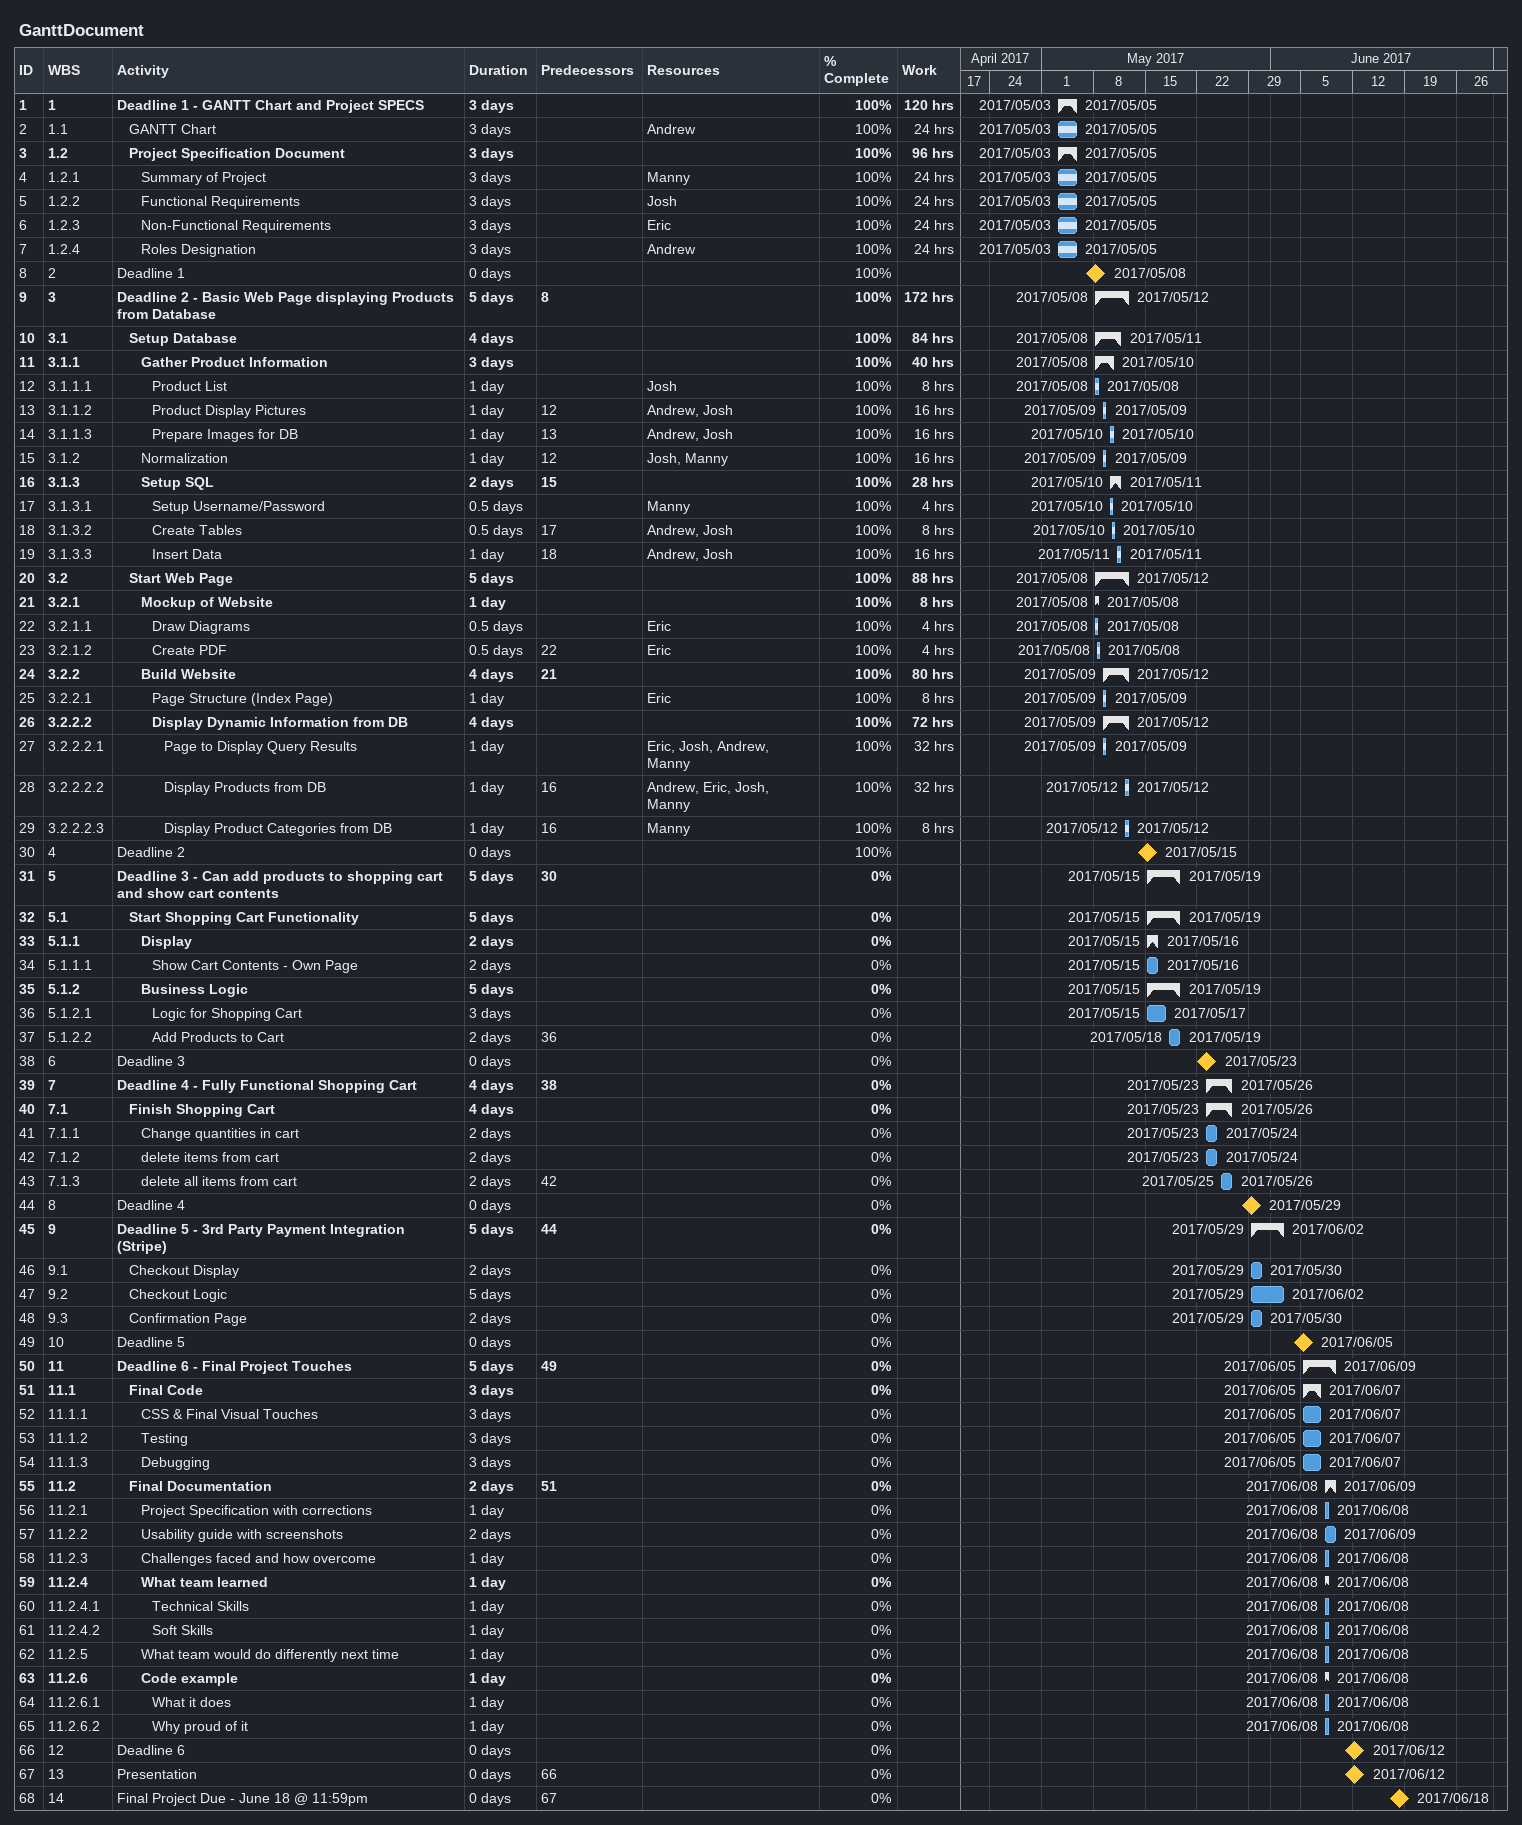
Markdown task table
GanttDocument

| ID | WBS | Task | Duration | Start | Finish | Predecessors | Resources | % complete | Work (h) |
|---|---|---|---|---|---|---|---|---|---|
| 1 | 1 | **Deadline 1 - GANTT Chart and Project SPECS** | 3d | 2017-05-03 | 2017-05-05 |  |  | 100 | 120 |
| 2 | 1.1 | GANTT Chart | 3d | 2017-05-03 | 2017-05-05 |  | Andrew | 100 | 24 |
| 3 | 1.2 | **Project Specification Document** | 3d | 2017-05-03 | 2017-05-05 |  |  | 100 | 96 |
| 4 | 1.2.1 | Summary of Project | 3d | 2017-05-03 | 2017-05-05 |  | Manny | 100 | 24 |
| 5 | 1.2.2 | Functional Requirements | 3d | 2017-05-03 | 2017-05-05 |  | Josh | 100 | 24 |
| 6 | 1.2.3 | Non-Functional Requirements | 3d | 2017-05-03 | 2017-05-05 |  | Eric | 100 | 24 |
| 7 | 1.2.4 | Roles Designation | 3d | 2017-05-03 | 2017-05-05 |  | Andrew | 100 | 24 |
| 8 | 2 | Deadline 1 | 0d | 2017-05-08 | 2017-05-08 |  |  | 100 |  |
| 9 | 3 | **Deadline 2 - Basic Web Page displaying Products from Database** | 5d | 2017-05-08 | 2017-05-12 | 8 |  | 100 | 172 |
| 10 | 3.1 | **Setup Database** | 4d | 2017-05-08 | 2017-05-11 |  |  | 100 | 84 |
| 11 | 3.1.1 | **Gather Product Information** | 3d | 2017-05-08 | 2017-05-10 |  |  | 100 | 40 |
| 12 | 3.1.1.1 | Product List | 1d | 2017-05-08 | 2017-05-08 |  | Josh | 100 | 8 |
| 13 | 3.1.1.2 | Product Display Pictures | 1d | 2017-05-09 | 2017-05-09 | 12 | Andrew, Josh | 100 | 16 |
| 14 | 3.1.1.3 | Prepare Images for DB | 1d | 2017-05-10 | 2017-05-10 | 13 | Andrew, Josh | 100 | 16 |
| 15 | 3.1.2 | Normalization | 1d | 2017-05-09 | 2017-05-09 | 12 | Josh, Manny | 100 | 16 |
| 16 | 3.1.3 | **Setup SQL** | 2d | 2017-05-10 | 2017-05-11 | 15 |  | 100 | 28 |
| 17 | 3.1.3.1 | Setup Username/Password | 0.5d | 2017-05-10 | 2017-05-10 |  | Manny | 100 | 4 |
| 18 | 3.1.3.2 | Create Tables | 0.5d | 2017-05-10 | 2017-05-10 | 17 | Andrew, Josh | 100 | 8 |
| 19 | 3.1.3.3 | Insert Data | 1d | 2017-05-11 | 2017-05-11 | 18 | Andrew, Josh | 100 | 16 |
| 20 | 3.2 | **Start Web Page** | 5d | 2017-05-08 | 2017-05-12 |  |  | 100 | 88 |
| 21 | 3.2.1 | **Mockup of Website** | 1d | 2017-05-08 | 2017-05-08 |  |  | 100 | 8 |
| 22 | 3.2.1.1 | Draw Diagrams | 0.5d | 2017-05-08 | 2017-05-08 |  | Eric | 100 | 4 |
| 23 | 3.2.1.2 | Create PDF | 0.5d | 2017-05-08 | 2017-05-08 | 22 | Eric | 100 | 4 |
| 24 | 3.2.2 | **Build Website** | 4d | 2017-05-09 | 2017-05-12 | 21 |  | 100 | 80 |
| 25 | 3.2.2.1 | Page Structure (Index Page) | 1d | 2017-05-09 | 2017-05-09 |  | Eric | 100 | 8 |
| 26 | 3.2.2.2 | **Display Dynamic Information from DB** | 4d | 2017-05-09 | 2017-05-12 |  |  | 100 | 72 |
| 27 | 3.2.2.2.1 | Page to Display Query Results | 1d | 2017-05-09 | 2017-05-09 |  | Eric, Josh, Andrew, Manny | 100 | 32 |
| 28 | 3.2.2.2.2 | Display Products from DB | 1d | 2017-05-12 | 2017-05-12 | 16 | Andrew, Eric, Josh, Manny | 100 | 32 |
| 29 | 3.2.2.2.3 | Display Product Categories from DB | 1d | 2017-05-12 | 2017-05-12 | 16 | Manny | 100 | 8 |
| 30 | 4 | Deadline 2 | 0d | 2017-05-15 | 2017-05-15 |  |  | 100 |  |
| 31 | 5 | **Deadline 3 - Can add products to shopping cart and show cart contents** | 5d | 2017-05-15 | 2017-05-19 | 30 |  | 0 |  |
| 32 | 5.1 | **Start Shopping Cart Functionality** | 5d | 2017-05-15 | 2017-05-19 |  |  | 0 |  |
| 33 | 5.1.1 | **Display** | 2d | 2017-05-15 | 2017-05-16 |  |  | 0 |  |
| 34 | 5.1.1.1 | Show Cart Contents - Own Page | 2d | 2017-05-15 | 2017-05-16 |  |  | 0 |  |
| 35 | 5.1.2 | **Business Logic** | 5d | 2017-05-15 | 2017-05-19 |  |  | 0 |  |
| 36 | 5.1.2.1 | Logic for Shopping Cart | 3d | 2017-05-15 | 2017-05-17 |  |  | 0 |  |
| 37 | 5.1.2.2 | Add Products to Cart | 2d | 2017-05-18 | 2017-05-19 | 36 |  | 0 |  |
| 38 | 6 | Deadline 3 | 0d | 2017-05-23 | 2017-05-23 |  |  | 0 |  |
| 39 | 7 | **Deadline 4 - Fully Functional Shopping Cart** | 4d | 2017-05-23 | 2017-05-26 | 38 |  | 0 |  |
| 40 | 7.1 | **Finish Shopping Cart** | 4d | 2017-05-23 | 2017-05-26 |  |  | 0 |  |
| 41 | 7.1.1 | Change quantities in cart | 2d | 2017-05-23 | 2017-05-24 |  |  | 0 |  |
| 42 | 7.1.2 | delete items from cart | 2d | 2017-05-23 | 2017-05-24 |  |  | 0 |  |
| 43 | 7.1.3 | delete all items from cart | 2d | 2017-05-25 | 2017-05-26 | 42 |  | 0 |  |
| 44 | 8 | Deadline 4 | 0d | 2017-05-29 | 2017-05-29 |  |  | 0 |  |
| 45 | 9 | **Deadline 5 - 3rd Party Payment Integration (Stripe)** | 5d | 2017-05-29 | 2017-06-02 | 44 |  | 0 |  |
| 46 | 9.1 | Checkout Display | 2d | 2017-05-29 | 2017-05-30 |  |  | 0 |  |
| 47 | 9.2 | Checkout Logic | 5d | 2017-05-29 | 2017-06-02 |  |  | 0 |  |
| 48 | 9.3 | Confirmation Page | 2d | 2017-05-29 | 2017-05-30 |  |  | 0 |  |
| 49 | 10 | Deadline 5 | 0d | 2017-06-05 | 2017-06-05 |  |  | 0 |  |
| 50 | 11 | **Deadline 6 - Final Project Touches** | 5d | 2017-06-05 | 2017-06-09 | 49 |  | 0 |  |
| 51 | 11.1 | **Final Code** | 3d | 2017-06-05 | 2017-06-07 |  |  | 0 |  |
| 52 | 11.1.1 | CSS & Final Visual Touches | 3d | 2017-06-05 | 2017-06-07 |  |  | 0 |  |
| 53 | 11.1.2 | Testing | 3d | 2017-06-05 | 2017-06-07 |  |  | 0 |  |
| 54 | 11.1.3 | Debugging | 3d | 2017-06-05 | 2017-06-07 |  |  | 0 |  |
| 55 | 11.2 | **Final Documentation** | 2d | 2017-06-08 | 2017-06-09 | 51 |  | 0 |  |
| 56 | 11.2.1 | Project Specification with corrections | 1d | 2017-06-08 | 2017-06-08 |  |  | 0 |  |
| 57 | 11.2.2 | Usability guide with screenshots | 2d | 2017-06-08 | 2017-06-09 |  |  | 0 |  |
| 58 | 11.2.3 | Challenges faced and how overcome | 1d | 2017-06-08 | 2017-06-08 |  |  | 0 |  |
| 59 | 11.2.4 | **What team learned** | 1d | 2017-06-08 | 2017-06-08 |  |  | 0 |  |
| 60 | 11.2.4.1 | Technical Skills | 1d | 2017-06-08 | 2017-06-08 |  |  | 0 |  |
| 61 | 11.2.4.2 | Soft Skills | 1d | 2017-06-08 | 2017-06-08 |  |  | 0 |  |
| 62 | 11.2.5 | What team would do differently next time | 1d | 2017-06-08 | 2017-06-08 |  |  | 0 |  |
| 63 | 11.2.6 | **Code example** | 1d | 2017-06-08 | 2017-06-08 |  |  | 0 |  |
| 64 | 11.2.6.1 | What it does | 1d | 2017-06-08 | 2017-06-08 |  |  | 0 |  |
| 65 | 11.2.6.2 | Why proud of it | 1d | 2017-06-08 | 2017-06-08 |  |  | 0 |  |
| 66 | 12 | Deadline 6 | 0d | 2017-06-12 | 2017-06-12 |  |  | 0 |  |
| 67 | 13 | Presentation | 0d | 2017-06-12 | 2017-06-12 | 66 |  | 0 |  |
| 68 | 14 | Final Project Due - June 18 @ 11:59pm | 0d | 2017-06-18 | 2017-06-18 | 67 |  | 0 |  |
